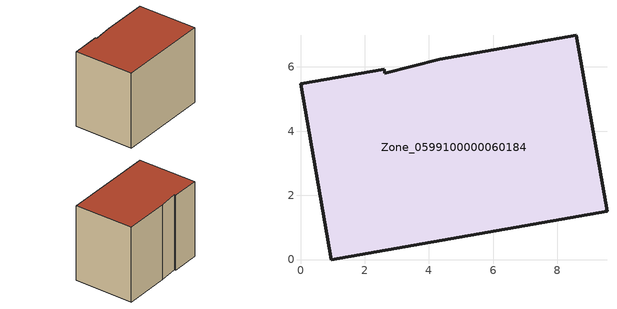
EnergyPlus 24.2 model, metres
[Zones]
Zone_0599100000060184
 floor ground (C_G): 2.63,5.8 4.35,6.23 8.59,6.98 9.55,1.51 0.96,0 0,5.47 2.6,5.93 z0
 wall outside (C_F): 9.55,1.51 8.59,6.98 4.35,6.23 2.63,5.8 2.6,5.93 0,5.47 0.96,0 9.55,1.51 z0:7.16
 roof outside (C_R): 8.59,6.98 4.35,6.23 2.63,5.8 2.6,5.93 0,5.47 0.96,0 9.55,1.51 z7.16
[BUILDING]
Pand.0599100000060184: North Axis=0; Terrain=City; Loads Convergence Tolerance Value=0.04; Temperature Convergence Tolerance Value=0.4; Solar Distribution=FullExterior; Maximum Number of Warmup Days=25; Minimum Number of Warmup Days=1
[Site:Location]
Rotterdam.The.Hague.AP_ZH_NLD Design_Conditions: Latitude=51.96; Longitude=4.45; Time Zone=1; Elevation=-4.5
[SITE:GROUNDTEMPERATURE:BUILDINGSURFACE]
18, 18, 18, 18, 18, 18, 18, 18, 18, 18, 18, 18
[MATERIAL] Thermal Absorptance=0.9; Solar Absorptance=0.7; Visible Absorptance=0.7
Name | Roughness | Thickness | Conductivity | Density | Specific Heat
G.TI.1946 | MediumSmooth | 0.15 | 1 | 540 | 1210
F.TI.1946 | Rough | 0.3 | 0.857143 | 1920 | 840
R.TI.1946 | MediumRough | 0.2 | 0.1 | 1500 | 1000
[CONSTRUCTION]
C_G: G.TI.1946
C_F: F.TI.1946
C_R: R.TI.1946
[ZONE]
Zone_0599100000060184: Type=1; Multiplier=1; Ceiling Height=Autocalculate; Volume=Autocalculate; Floor Area=autocalculate; Part of Total Floor Area=Yes
[ZONEINFILTRATION:DESIGNFLOWRATE]
Infil_Zone_0599100000060184: Zone or ZoneList or Space or SpaceList=Zone_0599100000060184; Schedule=AlwaysOn; Design Flow Rate Calculation Method=Flow/Area; Flow Rate per Floor Area=0.003; Constant Term Coefficient=1; Temperature Term Coefficient=0; Velocity Term Coefficient=0; Velocity Squared Term Coefficient=0
[HVACTEMPLATE:ZONE:IDEALLOADSAIRSYSTEM]
Zone_0599100000060184: Maximum Heating Supply Air Temperature=50; Minimum Cooling Supply Air Temperature=13; Maximum Heating Supply Air Humidity Ratio=0.0156; Minimum Cooling Supply Air Humidity Ratio=0.0077; Heating Limit=NoLimit; Cooling Limit=NoLimit; Dehumidification Control Type=ConstantSensibleHeatRatio; Cooling Sensible Heat Ratio=0.7; Dehumidification Setpoint=60; Humidification Control Type=None; Humidification Setpoint=30; Outdoor Air Method=None; Outdoor Air Flow Rate per Person=0.00944; Outdoor Air Flow Rate per Zone Floor Area=0; Outdoor Air Flow Rate per Zone=0; Demand Controlled Ventilation Type=None; Outdoor Air Economizer Type=NoEconomizer; Heat Recovery Type=None; Sensible Heat Recovery Effectiveness=0.7; Latent Heat Recovery Effectiveness=0.65
[ZONECONTROL:THERMOSTAT]
ThermostatControl_Zone_0599100000060184: Zone or ZoneList=Zone_0599100000060184; Control Type Schedule=DualSetpointControlType; Control 1=Thermostat_Zone_0599100000060184; Temperature Difference Between Cutout And Setpoint=0
[THERMOSTATSETPOINT:DUALSETPOINT]
Thermostat_Zone_0599100000060184: Heating Setpoint Temperature Schedule=HeatingSetpoint_Zone_0599100000060184; Cooling Setpoint Temperature Schedule=CoolingSetpoint_Zone_0599100000060184
[SCHEDULE:COMPACT]
HeatingSetpoint_Zone_0599100000060184: Through: 12/31, For: AllDays, Until: 24:00, 21
CoolingSetpoint_Zone_0599100000060184: Through: 12/31, For: AllDays, Until: 24:00, 24
DualSetpointControlType: Through: 12/31, For: AllDays, Until: 24:00, 4
AlwaysOn: Through: 12/31, For: AllDays, Until: 24:00, 1
